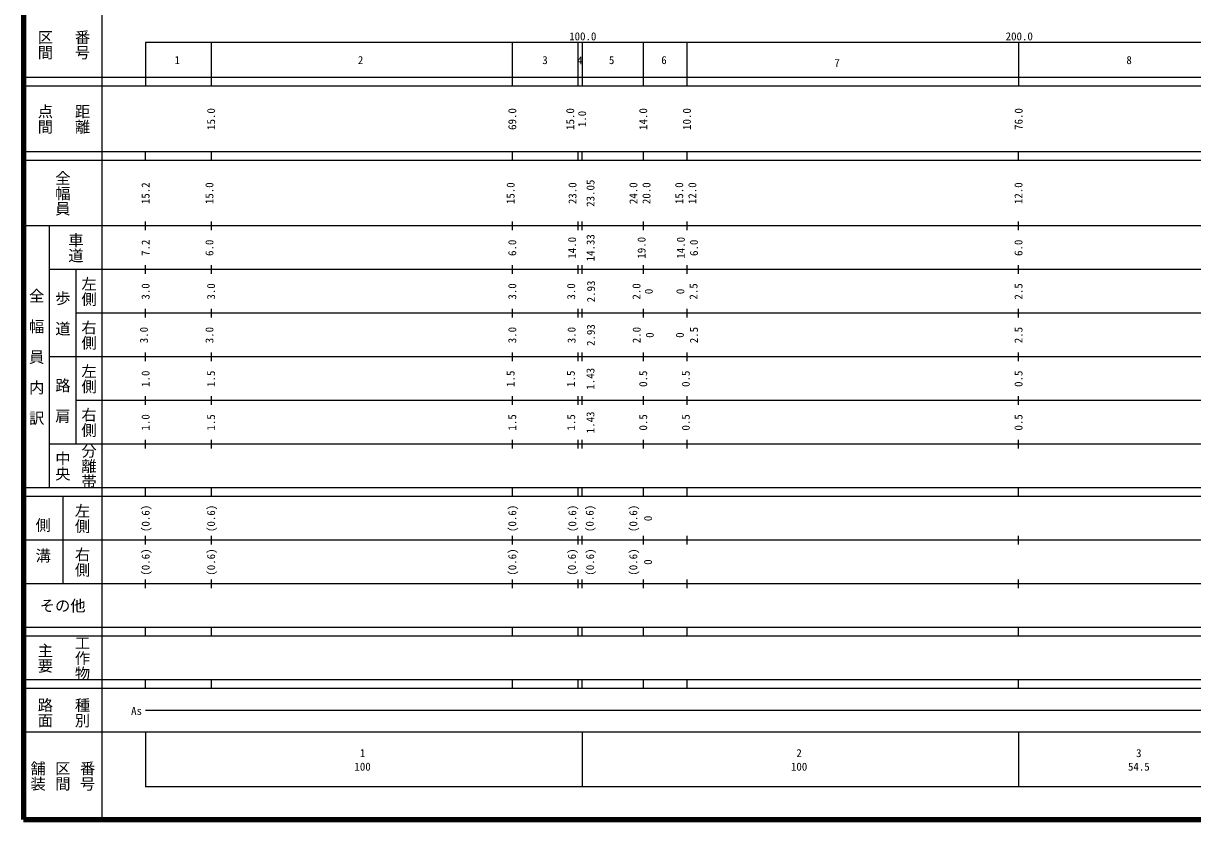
# Model space of a CAD drawing. Units: millimetres, scale not verified. Extents: x 40000 to 680000, y 20000 to 380000.
# Drawn here: x 40000 to 307872, y 20000 to 202409 of the extents above; entities that cross this region are included whole.
import ezdxf
from ezdxf.enums import TextEntityAlignment as Align

# ---------------------------------------------------------------- set-up
doc = ezdxf.new("R2010")
doc.units = ezdxf.units.MM
doc.header["$LTSCALE"] = 1000
doc.layers.add('M-TTL', color=2, linetype='Continuous', lineweight=140)
doc.layers.add('M-TTL-BAND', color=7, linetype='Continuous', lineweight=25)
doc.styles.add('@ＭＳ ゴシック', font='')
doc.styles.add('ＭＳ ゴシック', font='')
doc.styles.get('@ＭＳ ゴシック').set_extended_font_data('@MS Gothic')
doc.styles.get('ＭＳ ゴシック').set_extended_font_data('MS Gothic')

msp = doc.modelspace()

# ---------------------------------------------------------------- linework, layer by layer
at = {"layer": 'M-TTL'}
for p, q in [((40000, 380000), (40000, 20000)), ((40000, 20000), (680000, 20000))]:
    msp.add_line(p, q, dxfattribs=at)
at = {"layer": 'M-TTL-BAND'}
for p, q in [((58000, 370000), (58000, 20000)), ((579000, 198000), (68000, 198000)), ((68000, 198000), (68000, 188000)), ((83000, 198000), (83000, 188000)), ((152000, 198000), (152000, 188000)), ((167000, 198000), (167000, 188000)), ((168000, 198000), (168000, 188000)), ((182000, 198000), (182000, 188000)), ((192000, 198000), (192000, 188000)), ((268000, 198000), (268000, 188000)), ((579000, 190000), (40000, 190000)), ((579000, 188000), (40000, 188000)), ((579000, 173000), (40000, 173000)), ((68000, 171000), (68000, 173000)), ((83000, 173000), (83000, 171000)), ((152000, 173000), (152000, 171000)), ((167000, 173000), (167000, 171000)), ((168000, 171000), (168000, 173000)), ((182000, 173000), (182000, 171000)), ((192000, 173000), (192000, 171000)), ((268000, 171000), (268000, 173000)), ((579000, 171000), (40000, 171000)), ((579000, 156000), (40000, 156000)), ((46000, 96000), (46000, 156000)), ((68000, 155000), (68000, 157000)), ((83000, 157000), (83000, 155000)), ((152000, 157000), (152000, 155000)), ((167000, 157000), (167000, 155000)), ((168000, 155000), (168000, 157000)), ((182000, 157000), (182000, 155000)), ((192000, 157000), (192000, 155000)), ((268000, 155000), (268000, 157000)), ((579000, 146000), (46000, 146000)), ((52000, 146000), (52000, 106000)), ((68000, 145000), (68000, 147000)), ((83000, 147000), (83000, 145000)), ((152000, 147000), (152000, 145000)), ((167000, 147000), (167000, 145000)), ((168000, 145000), (168000, 147000)), ((182000, 147000), (182000, 145000)), ((192000, 147000), (192000, 145000)), ((268000, 145000), (268000, 147000)), ((68000, 135000), (68000, 137000)), ((83000, 137000), (83000, 135000)), ((152000, 137000), (152000, 135000)), ((167000, 137000), (167000, 135000)), ((168000, 135000), (168000, 137000)), ((182000, 137000), (182000, 135000)), ((192000, 137000), (192000, 135000)), ((268000, 135000), (268000, 137000)), ((579000, 136000), (52000, 136000)), ((579000, 126000), (46000, 126000)), ((68000, 125000), (68000, 127000)), ((83000, 127000), (83000, 125000)), ((152000, 127000), (152000, 125000)), ((167000, 127000), (167000, 125000)), ((168000, 125000), (168000, 127000)), ((182000, 127000), (182000, 125000)), ((192000, 127000), (192000, 125000)), ((268000, 125000), (268000, 127000)), ((579000, 116000), (52000, 116000)), ((68000, 115000), (68000, 117000)), ((83000, 117000), (83000, 115000)), ((152000, 117000), (152000, 115000)), ((167000, 117000), (167000, 115000)), ((168000, 115000), (168000, 117000)), ((182000, 117000), (182000, 115000)), ((192000, 117000), (192000, 115000)), ((268000, 115000), (268000, 117000)), ((579000, 106000), (46000, 106000)), ((68000, 105000), (68000, 107000)), ((83000, 107000), (83000, 105000)), ((152000, 107000), (152000, 105000)), ((167000, 107000), (167000, 105000)), ((168000, 105000), (168000, 107000)), ((182000, 107000), (182000, 105000)), ((192000, 107000), (192000, 105000)), ((268000, 105000), (268000, 107000)), ((579000, 96000), (40000, 96000)), ((579000, 94000), (40000, 94000)), ((49000, 94000), (49000, 74000)), ((68000, 94000), (68000, 96000)), ((83000, 96000), (83000, 94000)), ((152000, 96000), (152000, 94000)), ((167000, 96000), (167000, 94000)), ((168000, 94000), (168000, 96000)), ((182000, 96000), (182000, 94000)), ((192000, 96000), (192000, 94000)), ((268000, 94000), (268000, 96000)), ((579000, 84000), (40000, 84000)), ((68000, 83000), (68000, 85000)), ((83000, 85000), (83000, 83000)), ((152000, 85000), (152000, 83000)), ((167000, 85000), (167000, 83000)), ((168000, 83000), (168000, 85000)), ((182000, 85000), (182000, 83000)), ((192000, 85000), (192000, 83000)), ((268000, 83000), (268000, 85000)), ((579000, 74000), (40000, 74000)), ((68000, 73000), (68000, 75000)), ((83000, 75000), (83000, 73000)), ((152000, 75000), (152000, 73000)), ((167000, 75000), (167000, 73000)), ((168000, 73000), (168000, 75000)), ((182000, 75000), (182000, 73000)), ((192000, 75000), (192000, 73000)), ((268000, 73000), (268000, 75000)), ((579000, 64000), (40000, 64000)), ((579000, 62000), (40000, 62000)), ((68000, 62000), (68000, 64000)), ((83000, 64000), (83000, 62000)), ((152000, 64000), (152000, 62000)), ((167000, 64000), (167000, 62000)), ((168000, 62000), (168000, 64000)), ((182000, 64000), (182000, 62000)), ((192000, 64000), (192000, 62000)), ((268000, 62000), (268000, 64000)), ((579000, 52000), (40000, 52000)), ((68000, 50000), (68000, 52000)), ((83000, 52000), (83000, 50000)), ((152000, 52000), (152000, 50000)), ((167000, 52000), (167000, 50000)), ((168000, 50000), (168000, 52000)), ((182000, 52000), (182000, 50000)), ((192000, 52000), (192000, 50000)), ((268000, 50000), (268000, 52000)), ((579000, 50000), (40000, 50000)), ((568000, 45000), (68000, 45000)), ((579000, 40000), (40000, 40000)), ((68000, 40000), (68000, 27500)), ((168000, 40000), (168000, 27500)), ((268000, 40000), (268000, 27500)), ((579000, 27500), (68000, 27500))]:
    msp.add_line(p, q, dxfattribs=at)

# ---------------------------------------------------------------- texts
for s, height, rotation, style, p in [('区間', 2566, 270, '@ＭＳ ゴシック', (45000, 197500)), ('番号', 2566, 270, '@ＭＳ ゴシック', (53500, 197500)), ('点間', 2566, 270, '@ＭＳ ゴシック', (45000, 180500)), ('距離', 2566, 270, '@ＭＳ ゴシック', (53500, 180500)), ('15.0', 1833, 90, 'ＭＳ ゴシック', (83000, 180500)), ('69.0', 1833, 90, 'ＭＳ ゴシック', (152000, 180500)), ('15.0', 1833, 90, 'ＭＳ ゴシック', (165277, 180500)), ('1.0', 1833, 90, 'ＭＳ ゴシック', (168000, 180500)), ('14.0', 1833, 90, 'ＭＳ ゴシック', (182000, 180500)), ('10.0', 1833, 90, 'ＭＳ ゴシック', (192000, 180500)), ('76.0', 1833, 90, 'ＭＳ ゴシック', (268000, 180500)), ('全幅員', 2566, 270, '@ＭＳ ゴシック', (49000, 163500)), ('23.05', 1833, 90, 'ＭＳ ゴシック', (169918, 163500)), ('15.2', 1833, 90, 'ＭＳ ゴシック', (67990, 163500)), ('15.0', 1833, 90, 'ＭＳ ゴシック', (82616, 163500)), ('15.0', 1833, 90, 'ＭＳ ゴシック', (151618, 163500)), ('23.0', 1833, 90, 'ＭＳ ゴシック', (165796, 163500)), ('24.0', 1833, 90, 'ＭＳ ゴシック', (179744, 163500)), ('20.0', 1833, 90, 'ＭＳ ゴシック', (182744, 163500)), ('15.0', 1833, 90, 'ＭＳ ゴシック', (190245, 163500)), ('12.0', 1833, 90, 'ＭＳ ゴシック', (193245, 163500)), ('12.0', 1833, 90, 'ＭＳ ゴシック', (267977, 163500)), ('車道', 2566, 270, '@ＭＳ ゴシック', (52000, 151000)), ('7.2', 1833, 90, 'ＭＳ ゴシック', (67990, 151000)), ('6.0', 1833, 90, 'ＭＳ ゴシック', (82616, 151000)), ('6.0', 1833, 90, 'ＭＳ ゴシック', (151993, 151000)), ('14.0', 1833, 90, 'ＭＳ ゴシック', (165701, 151000)), ('14.33', 1833, 90, 'ＭＳ ゴシック', (169931, 151000)), ('19.0', 1833, 90, 'ＭＳ ゴシック', (181619, 151000)), ('14.0', 1833, 90, 'ＭＳ ゴシック', (190620, 151000)), ('6.0', 1833, 90, 'ＭＳ ゴシック', (193620, 151000)), ('6.0', 1833, 90, 'ＭＳ ゴシック', (267977, 151000)), ('左側', 2566, 270, '@ＭＳ ゴシック', (55000, 141000)), ('3.0', 1833, 90, 'ＭＳ ゴシック', (67990, 141000)), ('3.0', 1833, 90, 'ＭＳ ゴシック', (82991, 141000)), ('3.0', 1833, 90, 'ＭＳ ゴシック', (151993, 141000)), ('3.0', 1833, 90, 'ＭＳ ゴシック', (165489, 141000)), ('2.93', 1833, 90, 'ＭＳ ゴシック', (170044, 141000)), ('2.0', 1833, 90, 'ＭＳ ゴシック', (180450, 141000)), ('2.5', 1833, 90, 'ＭＳ ゴシック', (193519, 141000)), ('2.5', 1833, 90, 'ＭＳ ゴシック', (267977, 141000)), ('全\u3000幅\u3000員\u3000内\u3000訳', 2566, 270, '@ＭＳ ゴシック', (43000, 126000)), ('歩\u3000道', 2566, 270, '@ＭＳ ゴシック', (49000, 136000)), ('0', 1833, 90, 'ＭＳ ゴシック', (183268, 141000)), ('0', 1833, 90, 'ＭＳ ゴシック', (190506, 141000)), ('右側', 2566, 270, '@ＭＳ ゴシック', (55000, 131000)), ('3.0', 1833, 90, 'ＭＳ ゴシック', (67615, 131000)), ('3.0', 1833, 90, 'ＭＳ ゴシック', (82616, 131000)), ('3.0', 1833, 90, 'ＭＳ ゴシック', (151993, 131000)), ('3.0', 1833, 90, 'ＭＳ ゴシック', (165588, 131000)), ('2.93', 1833, 90, 'ＭＳ ゴシック', (169999, 131000)), ('2.0', 1833, 90, 'ＭＳ ゴシック', (180490, 131000)), ('0', 1833, 90, 'ＭＳ ゴシック', (183494, 131000)), ('0', 1833, 90, 'ＭＳ ゴシック', (190388, 131000)), ('2.5', 1833, 90, 'ＭＳ ゴシック', (193620, 131000)), ('2.5', 1833, 90, 'ＭＳ ゴシック', (267977, 131000)), ('左側', 2566, 270, '@ＭＳ ゴシック', (55000, 121000)), ('1.43', 1833, 90, 'ＭＳ ゴシック', (169909, 121000)), ('路\u3000肩', 2566, 270, '@ＭＳ ゴシック', (49000, 116000)), ('1.0', 1833, 90, 'ＭＳ ゴシック', (67990, 121000)), ('1.5', 1833, 90, 'ＭＳ ゴシック', (82991, 121000)), ('1.5', 1833, 90, 'ＭＳ ゴシック', (151618, 121000)), ('1.5', 1833, 90, 'ＭＳ ゴシック', (165426, 121000)), ('0.5', 1833, 90, 'ＭＳ ゴシック', (181994, 121000)), ('0.5', 1833, 90, 'ＭＳ ゴシック', (191745, 121000)), ('0.5', 1833, 90, 'ＭＳ ゴシック', (267977, 121000)), ('右側', 2566, 270, '@ＭＳ ゴシック', (55000, 111000)), ('1.0', 1833, 90, 'ＭＳ ゴシック', (67990, 111000)), ('1.5', 1833, 90, 'ＭＳ ゴシック', (82991, 111000)), ('1.5', 1833, 90, 'ＭＳ ゴシック', (151993, 111000)), ('1.5', 1833, 90, 'ＭＳ ゴシック', (165493, 111000)), ('1.43', 1833, 90, 'ＭＳ ゴシック', (169904, 111000)), ('0.5', 1833, 90, 'ＭＳ ゴシック', (181994, 111000)), ('0.5', 1833, 90, 'ＭＳ ゴシック', (191745, 111000)), ('0.5', 1833, 90, 'ＭＳ ゴシック', (267977, 111000)), ('分離帯', 2566, 270, '@ＭＳ ゴシック', (55000, 101000)), ('中央', 2566, 270, '@ＭＳ ゴシック', (49000, 101000)), ('左側', 2566, 270, '@ＭＳ ゴシック', (53500, 89000)), ('(0.6)', 1833, 90, 'ＭＳ ゴシック', (68000, 89000)), ('(0.6)', 1833, 90, 'ＭＳ ゴシック', (83000, 89000)), ('(0.6)', 1833, 90, 'ＭＳ ゴシック', (152000, 89000)), ('(0.6)', 1833, 90, 'ＭＳ ゴシック', (165759, 89000)), ('(0.6)', 1833, 90, 'ＭＳ ゴシック', (169745, 89000)), ('(0.6)', 1833, 90, 'ＭＳ ゴシック', (179725, 89000)), ('側\u3000溝', 2566, 270, '@ＭＳ ゴシック', (44500, 84000)), ('0', 1833, 90, 'ＭＳ ゴシック', (183100, 89000)), ('右側', 2566, 270, '@ＭＳ ゴシック', (53500, 79000)), ('(0.6)', 1833, 90, 'ＭＳ ゴシック', (68000, 79000)), ('(0.6)', 1833, 90, 'ＭＳ ゴシック', (83000, 79000)), ('(0.6)', 1833, 90, 'ＭＳ ゴシック', (152000, 79000)), ('(0.6)', 1833, 90, 'ＭＳ ゴシック', (165671, 79000)), ('(0.6)', 1833, 90, 'ＭＳ ゴシック', (169829, 79000)), ('(0.6)', 1833, 90, 'ＭＳ ゴシック', (179725, 79000)), ('0', 1833, 90, 'ＭＳ ゴシック', (183100, 79000)), ('工作物', 2566, 270, '@ＭＳ ゴシック', (53500, 57000)), ('主要', 2566, 270, '@ＭＳ ゴシック', (45000, 57000)), ('路面', 2566, 270, '@ＭＳ ゴシック', (45000, 44500)), ('種別', 2566, 270, '@ＭＳ ゴシック', (53500, 44500)), ('舗装', 2566, 270, '@ＭＳ ゴシック', (43333, 30000)), ('区間', 2566, 270, '@ＭＳ ゴシック', (49000, 30000)), ('番号', 2566, 270, '@ＭＳ ゴシック', (54667, 30000))]:
    msp.add_text(s, height=height, rotation=rotation, dxfattribs=dict(at, style=style)).set_placement(p, align=Align.MIDDLE_CENTER)
at = {"layer": 'M-TTL-BAND', "style": 'ＭＳ ゴシック'}
for s, height, p in [('100.0', 1833, (168156, 199445)), ('200.0', 1833, (268156, 199445)), ('1', 1833, (75256, 194000)), ('2', 1833, (117258, 194000)), ('3', 1833, (159509, 194000)), ('4', 1833, (167502, 193923)), ('5', 1833, (174760, 194000)), ('6', 1833, (186760, 194000)), ('7', 1833, (226403, 193335)), ('8', 1833, (293316, 194000)), ('その他', 2566, (49000, 69000)), ('As', 1833, (65921, 44907)), ('1', 1833, (117712, 35238)), ('2', 1833, (217712, 35238)), ('3', 1833, (295547, 35238)), ('100', 1833, (117712, 32131)), ('100', 1833, (217712, 32131)), ('54.5', 1833, (295547, 32131))]:
    msp.add_text(s, height=height, dxfattribs=at).set_placement(p, align=Align.MIDDLE_CENTER)

doc.saveas('drawing.dxf')
